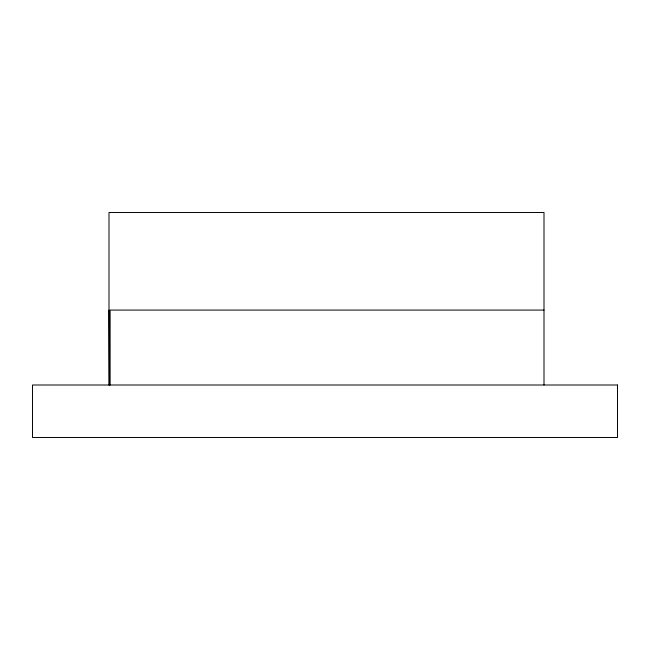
<?xml version="1.0" encoding="UTF-8"?>
<svg xmlns="http://www.w3.org/2000/svg" width="650" height="650" viewBox="0 0 650 650"><rect width="100%" height="100%" fill="white"/><g stroke="black" fill="none" stroke-linecap="round" stroke-linejoin="round"><path stroke-width="0.97" d="M108.997 310.074L109.379 385.003M544.001 310.074L110.126 310.074L110.126 385.003M544.001 385.003L544.001 212.501L108.997 212.501L108.997 385.003M617.5 385.003L32.5 385.003L32.5 437.499L617.5 437.499L617.5 385.003"/></g></svg>
